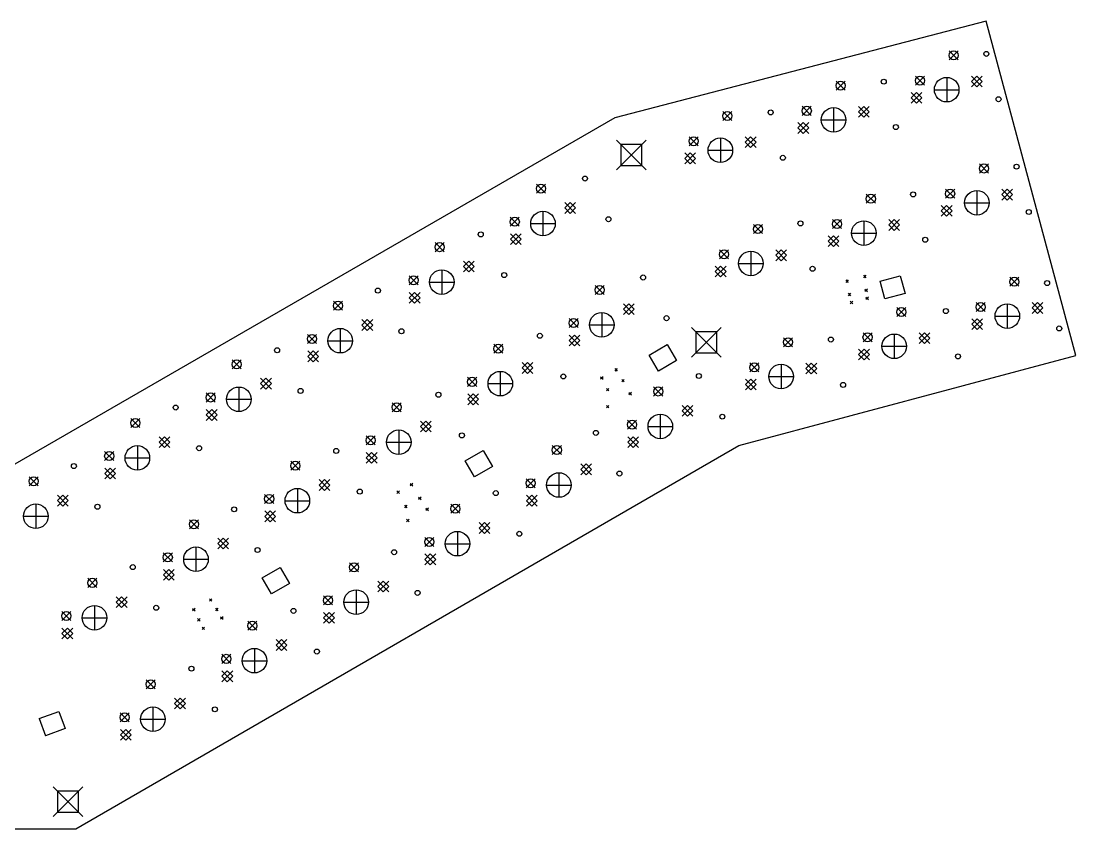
# Model space of a CAD drawing. Extents: x 1.1 to 14.1, y -10.4 to -3.3.
# Drawn here: x 7.32 to 14.05, y -8.41 to -3.25 of the extents above; entities that cross this region are included whole.
import ezdxf

# ---------------------------------------------------------------- set-up
doc = ezdxf.new("R2010")
doc.units = 0
doc.header["$MEASUREMENT"] = 0
doc.layers.add('BLACK', color=7, linetype='CONTINUOUS')

msp = doc.modelspace()

# ---------------------------------------------------------------- linework, layer by layer
at = {"layer": 'BLACK', "linetype": 'CONTINUOUS'}
for p, q in [((13.482, -3.25043), (11.1091, -3.86775)), ((14.054, -5.38626), (13.482, -3.25043)), ((13.2447, -3.44061), (13.3026, -3.49849)), ((13.3026, -3.44061), (13.2447, -3.49849)), ((12.5223, -3.63353), (12.5801, -3.6914)), ((12.5801, -3.63353), (12.5223, -3.6914)), ((13.0291, -3.60191), (13.087, -3.65979)), ((13.087, -3.60191), (13.0291, -3.65979)), ((13.2288, -3.61012), (13.2288, -3.76712)), ((13.3875, -3.60241), (13.4564, -3.6713)), ((13.4564, -3.60241), (13.3875, -3.6713)), ((13.422, -3.60241), (13.3875, -3.63685)), ((13.3875, -3.63685), (13.422, -3.6713)), ((13.4564, -3.63685), (13.422, -3.60241)), ((13.422, -3.6713), (13.4564, -3.63685)), ((13.1503, -3.68862), (13.3073, -3.68862)), ((13.0012, -3.70593), (13.0701, -3.77483)), ((13.0701, -3.70593), (13.0012, -3.77483)), ((13.0356, -3.70593), (13.0012, -3.74038)), ((13.0012, -3.74038), (13.0356, -3.77483)), ((13.0701, -3.74038), (13.0356, -3.70593)), ((13.0356, -3.77483), (13.0701, -3.74038)), ((11.7994, -3.82762), (11.8573, -3.8855)), ((11.8573, -3.82762), (11.7994, -3.8855)), ((12.3067, -3.79482), (12.3645, -3.8527)), ((12.3645, -3.79482), (12.3067, -3.8527)), ((12.5064, -3.80303), (12.5064, -3.96003)), ((12.6651, -3.79532), (12.734, -3.86422)), ((12.734, -3.79532), (12.6651, -3.86422)), ((12.6996, -3.79532), (12.6651, -3.82977)), ((12.6651, -3.82977), (12.6996, -3.86422)), ((12.734, -3.82977), (12.6996, -3.79532)), ((12.6996, -3.86422), (12.734, -3.82977)), ((11.1091, -3.86775), (7.06976, -6.20004)), ((12.2787, -3.89885), (12.3476, -3.96774)), ((12.3476, -3.89885), (12.2787, -3.96774)), ((12.3132, -3.89885), (12.2787, -3.93329)), ((12.3476, -3.93329), (12.3132, -3.89885)), ((12.4279, -3.88153), (12.5849, -3.88153)), ((12.2787, -3.93329), (12.3132, -3.96774)), ((12.3132, -3.96774), (12.3476, -3.93329)), ((11.1199, -4.01154), (11.3089, -4.20052)), ((11.3089, -4.01154), (11.1199, -4.20052)), ((11.2812, -4.03922), (11.1476, -4.03922)), ((11.1476, -4.03922), (11.1476, -4.17285)), ((11.2812, -4.17285), (11.2812, -4.03922)), ((11.5838, -3.98892), (11.6417, -4.04679)), ((11.6417, -3.98892), (11.5838, -4.04679)), ((11.7835, -3.99713), (11.7835, -4.15413)), ((11.9423, -3.98941), (12.0112, -4.05831)), ((12.0112, -3.98941), (11.9423, -4.05831)), ((11.9767, -3.98941), (11.9423, -4.02386)), ((11.9423, -4.02386), (11.9767, -4.05831)), ((12.0112, -4.02386), (11.9767, -3.98941)), ((11.9767, -4.05831), (12.0112, -4.02386)), ((11.5559, -4.09294), (11.6248, -4.16184)), ((11.6248, -4.09294), (11.5559, -4.16184)), ((11.5904, -4.09294), (11.5559, -4.12739)), ((11.6248, -4.12739), (11.5904, -4.09294)), ((11.705, -4.07563), (11.862, -4.07563)), ((11.1476, -4.17285), (11.2812, -4.17285)), ((11.5559, -4.12739), (11.5904, -4.16184)), ((11.5904, -4.16184), (11.6248, -4.12739)), ((13.4376, -4.16305), (13.4955, -4.22093)), ((13.4955, -4.16305), (13.4376, -4.22093)), ((10.6085, -4.29199), (10.6664, -4.34986)), ((10.6664, -4.29199), (10.6085, -4.34986)), ((12.7156, -4.35676), (12.7734, -4.41463)), ((12.7734, -4.35676), (12.7156, -4.41463)), ((13.222, -4.32435), (13.2799, -4.38223)), ((13.2799, -4.32435), (13.222, -4.38223)), ((13.4217, -4.33256), (13.4217, -4.48956)), ((13.5805, -4.32485), (13.6494, -4.39374)), ((13.6494, -4.32485), (13.5805, -4.39374)), ((13.6149, -4.32485), (13.5805, -4.3593)), ((13.5805, -4.3593), (13.6149, -4.39374)), ((13.6494, -4.3593), (13.6149, -4.32485)), ((13.6149, -4.39374), (13.6494, -4.3593)), ((10.7896, -4.40968), (10.8585, -4.47858)), ((10.8585, -4.40968), (10.7896, -4.47858)), ((10.8241, -4.40968), (10.7896, -4.44413)), ((10.7896, -4.44413), (10.8241, -4.47858)), ((10.8585, -4.44413), (10.8241, -4.40968)), ((10.8241, -4.47858), (10.8585, -4.44413)), ((13.1941, -4.42837), (13.263, -4.49727)), ((13.263, -4.42837), (13.1941, -4.49727)), ((13.2285, -4.42837), (13.1941, -4.46282)), ((13.263, -4.46282), (13.2285, -4.42837)), ((13.3432, -4.41106), (13.5002, -4.41106)), ((10.442, -4.50359), (10.4999, -4.56146)), ((10.4999, -4.50359), (10.442, -4.56146)), ((10.6509, -4.46563), (10.6509, -4.62263)), ((13.1941, -4.46282), (13.2285, -4.49727)), ((13.2285, -4.49727), (13.263, -4.46282)), ((10.5724, -4.54413), (10.7294, -4.54413)), ((11.9943, -4.55046), (12.0522, -4.60833)), ((12.0522, -4.55046), (11.9943, -4.60833)), ((12.5, -4.51805), (12.5578, -4.57593)), ((12.5578, -4.51805), (12.5, -4.57593)), ((12.6997, -4.52626), (12.6997, -4.68326)), ((12.8584, -4.51855), (12.9273, -4.58744)), ((12.9273, -4.51855), (12.8584, -4.58744)), ((12.8929, -4.51855), (12.8584, -4.553)), ((12.8584, -4.553), (12.8929, -4.58744)), ((12.9273, -4.553), (12.8929, -4.51855)), ((12.8929, -4.58744), (12.9273, -4.553)), ((10.4432, -4.60968), (10.5121, -4.67858)), ((10.5121, -4.60968), (10.4432, -4.67858)), ((10.4777, -4.60968), (10.4432, -4.64413)), ((10.4432, -4.64413), (10.4777, -4.67858)), ((10.5121, -4.64413), (10.4777, -4.60968)), ((10.4777, -4.67858), (10.5121, -4.64413)), ((12.472, -4.62207), (12.5409, -4.69097)), ((12.5409, -4.62207), (12.472, -4.69097)), ((12.5065, -4.62207), (12.472, -4.65652)), ((12.5409, -4.65652), (12.5065, -4.62207)), ((12.6212, -4.60476), (12.7782, -4.60476)), ((9.96207, -4.66561), (10.0199, -4.72348)), ((10.0199, -4.66561), (9.96207, -4.72348)), ((11.7787, -4.71175), (11.8366, -4.76963)), ((11.8366, -4.71175), (11.7787, -4.76963)), ((12.1372, -4.71225), (12.2061, -4.78115)), ((12.2061, -4.71225), (12.1372, -4.78115)), ((12.1716, -4.71225), (12.1372, -4.7467)), ((12.2061, -4.7467), (12.1716, -4.71225)), ((12.472, -4.65652), (12.5065, -4.69097)), ((12.5065, -4.69097), (12.5409, -4.65652)), ((11.9784, -4.71996), (11.9784, -4.87696)), ((12.1372, -4.7467), (12.1716, -4.78115)), ((12.1716, -4.78115), (12.2061, -4.7467)), ((10.0044, -4.83925), (10.0044, -4.99625)), ((10.1432, -4.7833), (10.2121, -4.8522)), ((10.2121, -4.7833), (10.1432, -4.8522)), ((10.1776, -4.7833), (10.1432, -4.81775)), ((10.1432, -4.81775), (10.1776, -4.8522)), ((10.2121, -4.81775), (10.1776, -4.7833)), ((10.1776, -4.8522), (10.2121, -4.81775)), ((11.7508, -4.81578), (11.8197, -4.88467)), ((11.8197, -4.81578), (11.7508, -4.88467)), ((11.7852, -4.81578), (11.7508, -4.85022)), ((11.8197, -4.85022), (11.7852, -4.81578)), ((11.8999, -4.79846), (12.0569, -4.79846)), ((9.79556, -4.87721), (9.85344, -4.93509)), ((9.85344, -4.87721), (9.79556, -4.93509)), ((11.7508, -4.85022), (11.7852, -4.88467)), ((11.7852, -4.88467), (11.8197, -4.85022)), ((12.5838, -4.90433), (12.5996, -4.92008)), ((12.5996, -4.90433), (12.5838, -4.92008)), ((12.6968, -4.87405), (12.7126, -4.8898)), ((12.7126, -4.87405), (12.6968, -4.8898)), ((12.804, -4.91234), (12.9324, -4.87792)), ((12.8342, -5.02535), (12.804, -4.91234)), ((12.9324, -4.87792), (12.9627, -4.99093)), ((13.632, -4.88688), (13.6899, -4.94476)), ((13.6899, -4.88688), (13.632, -4.94476)), ((9.79675, -4.9833), (9.86565, -5.0522)), ((9.86565, -4.9833), (9.79675, -5.0522)), ((9.8312, -4.9833), (9.79675, -5.01775)), ((9.86565, -5.01775), (9.8312, -4.9833)), ((9.9259, -4.91775), (10.0829, -4.91775)), ((10.9837, -4.93884), (11.0416, -4.99671)), ((11.0416, -4.93884), (10.9837, -4.99671)), ((12.7071, -4.96248), (12.7228, -4.97823)), ((12.7228, -4.96248), (12.7071, -4.97823)), ((9.31364, -5.04002), (9.37152, -5.09789)), ((9.37152, -5.04002), (9.31364, -5.09789)), ((9.79675, -5.01775), (9.8312, -5.0522)), ((9.8312, -5.0522), (9.86565, -5.01775)), ((12.5993, -4.98928), (12.6151, -5.00503)), ((12.6151, -4.98928), (12.5993, -5.00503)), ((12.613, -5.04047), (12.6288, -5.05622)), ((12.6288, -5.04047), (12.613, -5.05622)), ((12.7135, -5.01356), (12.7292, -5.0293)), ((12.7292, -5.01356), (12.7135, -5.0293)), ((12.9627, -4.99093), (12.8342, -5.02535)), ((13.4164, -5.04818), (13.4743, -5.10605)), ((13.4743, -5.04818), (13.4164, -5.10605)), ((13.7748, -5.04867), (13.8437, -5.11757)), ((13.8437, -5.04867), (13.7748, -5.11757)), ((13.8093, -5.04867), (13.7748, -5.08312)), ((13.8437, -5.08312), (13.8093, -5.04867)), ((11.0261, -5.11248), (11.0261, -5.26948)), ((11.1648, -5.05653), (11.2337, -5.12543)), ((11.2337, -5.05653), (11.1648, -5.12543)), ((11.1993, -5.05653), (11.1648, -5.09098)), ((11.1648, -5.09098), (11.1993, -5.12543)), ((11.2337, -5.09098), (11.1993, -5.05653)), ((11.1993, -5.12543), (11.2337, -5.09098)), ((12.9101, -5.07998), (12.9679, -5.13786)), ((12.9679, -5.07998), (12.9101, -5.13786)), ((13.6161, -5.05639), (13.6161, -5.21339)), ((13.7748, -5.08312), (13.8093, -5.11757)), ((13.8093, -5.11757), (13.8437, -5.08312)), ((9.49473, -5.15771), (9.56363, -5.22661)), ((9.56363, -5.15771), (9.49473, -5.22661)), ((9.52918, -5.15771), (9.49473, -5.19216)), ((9.56363, -5.19216), (9.52918, -5.15771)), ((10.8172, -5.15044), (10.8751, -5.20831)), ((10.8751, -5.15044), (10.8172, -5.20831)), ((13.3885, -5.1522), (13.4574, -5.2211)), ((13.4574, -5.1522), (13.3885, -5.2211)), ((13.4229, -5.1522), (13.3885, -5.18665)), ((13.4574, -5.18665), (13.4229, -5.1522)), ((13.5376, -5.13489), (13.6946, -5.13489)), ((9.14714, -5.25162), (9.20501, -5.3095)), ((9.20501, -5.25162), (9.14714, -5.3095)), ((9.35598, -5.21366), (9.35598, -5.37066)), ((9.49473, -5.19216), (9.52918, -5.22661)), ((9.52918, -5.22661), (9.56363, -5.19216)), ((10.9476, -5.19098), (11.1046, -5.19098)), ((11.5999, -5.20854), (11.7889, -5.39752)), ((11.7889, -5.20854), (11.5999, -5.39752)), ((11.7612, -5.23622), (11.6276, -5.23622)), ((11.6276, -5.23622), (11.6276, -5.36984)), ((11.7612, -5.36984), (11.7612, -5.23622)), ((12.6945, -5.24128), (12.7523, -5.29915)), ((12.7523, -5.24128), (12.6945, -5.29915)), ((12.8942, -5.24949), (12.8942, -5.40649)), ((13.0529, -5.24177), (13.1218, -5.31067)), ((13.1218, -5.24177), (13.0529, -5.31067)), ((13.0874, -5.24177), (13.0529, -5.27622)), ((13.1218, -5.27622), (13.0874, -5.24177)), ((13.3885, -5.18665), (13.4229, -5.2211)), ((13.4229, -5.2211), (13.4574, -5.18665)), ((9.27748, -5.29216), (9.43448, -5.29216)), ((10.3361, -5.31443), (10.394, -5.3723)), ((10.394, -5.31443), (10.3361, -5.3723)), ((10.8184, -5.25653), (10.8873, -5.32543)), ((10.8873, -5.25653), (10.8184, -5.32543)), ((10.8529, -5.25653), (10.8184, -5.29098)), ((10.8184, -5.29098), (10.8529, -5.32543)), ((10.8873, -5.29098), (10.8529, -5.25653)), ((10.8529, -5.32543), (10.8873, -5.29098)), ((11.3294, -5.3837), (11.4446, -5.3172)), ((11.4446, -5.3172), (11.5036, -5.41939)), ((12.1872, -5.2729), (12.2451, -5.33077)), ((12.2451, -5.2729), (12.1872, -5.33077)), ((13.0529, -5.27622), (13.0874, -5.31067)), ((13.0874, -5.31067), (13.1218, -5.27622)), ((9.14832, -5.35771), (9.21722, -5.42661)), ((9.21722, -5.35771), (9.14832, -5.42661)), ((9.18277, -5.35771), (9.14832, -5.39216)), ((9.21722, -5.39216), (9.18277, -5.35771)), ((11.3884, -5.48589), (11.3294, -5.3837)), ((11.6276, -5.36984), (11.7612, -5.36984)), ((11.902, -5.96263), (14.054, -5.38626)), ((12.6665, -5.3453), (12.7354, -5.4142)), ((12.7354, -5.3453), (12.6665, -5.4142)), ((12.701, -5.3453), (12.6665, -5.37975)), ((12.6665, -5.37975), (12.701, -5.4142)), ((12.7354, -5.37975), (12.701, -5.3453)), ((12.701, -5.4142), (12.7354, -5.37975)), ((12.8157, -5.32799), (12.9727, -5.32799)), ((8.6664, -5.41443), (8.72427, -5.4723)), ((8.72427, -5.41443), (8.6664, -5.4723)), ((9.14832, -5.39216), (9.18277, -5.42661)), ((9.18277, -5.42661), (9.21722, -5.39216)), ((10.5172, -5.43212), (10.5861, -5.50102)), ((10.5861, -5.43212), (10.5172, -5.50102)), ((10.5516, -5.43212), (10.5172, -5.46657)), ((10.5861, -5.46657), (10.5516, -5.43212)), ((11.5036, -5.41939), (11.3884, -5.48589)), ((11.9716, -5.43419), (12.0295, -5.49207)), ((12.0295, -5.43419), (11.9716, -5.49207)), ((12.1713, -5.4424), (12.1713, -5.5994)), ((12.3301, -5.43469), (12.399, -5.50359)), ((12.399, -5.43469), (12.3301, -5.50359)), ((12.3645, -5.43469), (12.3301, -5.46914)), ((12.399, -5.46914), (12.3645, -5.43469)), ((10.3784, -5.48807), (10.3784, -5.64507)), ((10.5172, -5.46657), (10.5516, -5.50102)), ((10.5516, -5.50102), (10.5861, -5.46657)), ((11.0188, -5.52273), (11.0345, -5.53848)), ((11.0345, -5.52273), (11.0188, -5.53848)), ((11.1097, -5.47023), (11.1254, -5.48598)), ((11.1254, -5.47023), (11.1097, -5.48598)), ((12.0928, -5.5209), (12.2498, -5.5209)), ((12.3301, -5.46914), (12.3645, -5.50359)), ((12.3645, -5.50359), (12.399, -5.46914)), ((8.70873, -5.58807), (8.70873, -5.74507)), ((8.84749, -5.53212), (8.91639, -5.60102)), ((8.91639, -5.53212), (8.84749, -5.60102)), ((8.88194, -5.53212), (8.84749, -5.56657)), ((8.84749, -5.56657), (8.88194, -5.60102)), ((8.91639, -5.56657), (8.88194, -5.53212)), ((8.88194, -5.60102), (8.91639, -5.56657)), ((10.1696, -5.52603), (10.2275, -5.5839)), ((10.2275, -5.52603), (10.1696, -5.5839)), ((10.2999, -5.56657), (10.4569, -5.56657)), ((11.1547, -5.54011), (11.1704, -5.55586)), ((11.1704, -5.54011), (11.1547, -5.55586)), ((11.3577, -5.58766), (11.4156, -5.64553)), ((11.4156, -5.58766), (11.3577, -5.64553)), ((11.9437, -5.53822), (12.0126, -5.60711)), ((12.0126, -5.53822), (11.9437, -5.60711)), ((11.9781, -5.53822), (11.9437, -5.57267)), ((11.9437, -5.57267), (11.9781, -5.60711)), ((12.0126, -5.57267), (11.9781, -5.53822)), ((11.9781, -5.60711), (12.0126, -5.57267)), ((8.49989, -5.62603), (8.55777, -5.6839)), ((8.55777, -5.62603), (8.49989, -5.6839)), ((10.1708, -5.63212), (10.2397, -5.70102)), ((10.2397, -5.63212), (10.1708, -5.70102)), ((10.2052, -5.63212), (10.1708, -5.66657)), ((10.2397, -5.66657), (10.2052, -5.63212)), ((11.0559, -5.59711), (11.0717, -5.61286)), ((11.0717, -5.59711), (11.0559, -5.61286)), ((11.1999, -5.62252), (11.2157, -5.63827)), ((11.2157, -5.62252), (11.1999, -5.63827)), ((8.63023, -5.66657), (8.78723, -5.66657)), ((9.68766, -5.68844), (9.74553, -5.74632)), ((9.74553, -5.68844), (9.68766, -5.74632)), ((10.1708, -5.66657), (10.2052, -5.70102)), ((10.2052, -5.70102), (10.2397, -5.66657)), ((11.0562, -5.70552), (11.0719, -5.72127)), ((11.0719, -5.70552), (11.0562, -5.72127)), ((11.5388, -5.70535), (11.6077, -5.77425)), ((11.6077, -5.70535), (11.5388, -5.77425)), ((11.5733, -5.70535), (11.5388, -5.7398)), ((11.6077, -5.7398), (11.5733, -5.70535)), ((8.01837, -5.78884), (8.07624, -5.84671)), ((8.07624, -5.78884), (8.01837, -5.84671)), ((8.50108, -5.73212), (8.56998, -5.80102)), ((8.56998, -5.73212), (8.50108, -5.80102)), ((8.53553, -5.73212), (8.50108, -5.76657)), ((8.50108, -5.76657), (8.53553, -5.80102)), ((8.56998, -5.76657), (8.53553, -5.73212)), ((8.53553, -5.80102), (8.56998, -5.76657)), ((11.4001, -5.7613), (11.4001, -5.9183)), ((11.5388, -5.7398), (11.5733, -5.77425)), ((11.5733, -5.77425), (11.6077, -5.7398)), ((9.86875, -5.80614), (9.93765, -5.87504)), ((9.93765, -5.80614), (9.86875, -5.87504)), ((9.9032, -5.80614), (9.86875, -5.84059)), ((9.86875, -5.84059), (9.9032, -5.87504)), ((9.93765, -5.84059), (9.9032, -5.80614)), ((9.9032, -5.87504), (9.93765, -5.84059)), ((11.1912, -5.79926), (11.2491, -5.85713)), ((11.2491, -5.79926), (11.1912, -5.85713)), ((11.3216, -5.8398), (11.4786, -5.8398)), ((8.19946, -5.90653), (8.26836, -5.97543)), ((8.26836, -5.90653), (8.19946, -5.97543)), ((8.23391, -5.90653), (8.19946, -5.94098)), ((8.26836, -5.94098), (8.23391, -5.90653)), ((9.52115, -5.90005), (9.57903, -5.95792)), ((9.57903, -5.90005), (9.52115, -5.95792)), ((9.72999, -5.86209), (9.72999, -6.01909)), ((11.1924, -5.90535), (11.2613, -5.97425)), ((11.2613, -5.90535), (11.1924, -5.97425)), ((11.2269, -5.90535), (11.1924, -5.9398)), ((11.2613, -5.9398), (11.2269, -5.90535)), ((7.66779, -8.41106), (11.902, -5.96263)), ((8.0607, -5.96248), (8.0607, -6.11948)), ((8.19946, -5.94098), (8.23391, -5.97543)), ((8.23391, -5.97543), (8.26836, -5.94098)), ((9.65149, -5.94059), (9.80849, -5.94059)), ((10.1541, -6.05997), (10.2693, -5.99347)), ((10.2693, -5.99347), (10.3283, -6.09566)), ((10.7105, -5.96207), (10.7684, -6.01994)), ((10.7684, -5.96207), (10.7105, -6.01994)), ((11.1924, -5.9398), (11.2269, -5.97425)), ((11.2269, -5.97425), (11.2613, -5.9398)), ((7.85186, -6.00044), (7.90974, -6.05831)), ((7.90974, -6.00044), (7.85186, -6.05831)), ((7.9822, -6.04098), (8.1392, -6.04098)), ((9.04002, -6.06207), (9.0979, -6.11994)), ((9.0979, -6.06207), (9.04002, -6.11994)), ((9.52234, -6.00614), (9.59124, -6.07504)), ((9.59124, -6.00614), (9.52234, -6.07504)), ((9.55679, -6.00614), (9.52234, -6.04059)), ((9.52234, -6.04059), (9.55679, -6.07504)), ((9.59124, -6.04059), (9.55679, -6.00614)), ((9.55679, -6.07504), (9.59124, -6.04059)), ((10.2131, -6.16216), (10.1541, -6.05997)), ((7.85305, -6.10653), (7.92195, -6.17543)), ((7.92195, -6.10653), (7.85305, -6.17543)), ((7.8875, -6.10653), (7.85305, -6.14098)), ((7.92195, -6.14098), (7.8875, -6.10653)), ((10.3283, -6.09566), (10.2131, -6.16216)), ((10.8916, -6.07976), (10.9605, -6.14866)), ((10.9605, -6.07976), (10.8916, -6.14866)), ((10.926, -6.07976), (10.8916, -6.11421)), ((10.8916, -6.11421), (10.926, -6.14866)), ((10.9605, -6.11421), (10.926, -6.07976)), ((10.926, -6.14866), (10.9605, -6.11421)), ((7.36994, -6.16167), (7.42782, -6.21955)), ((7.42782, -6.16167), (7.36994, -6.21955)), ((7.85305, -6.14098), (7.8875, -6.17543)), ((7.8875, -6.17543), (7.92195, -6.14098)), ((9.22111, -6.17976), (9.29001, -6.24866)), ((9.29001, -6.17976), (9.22111, -6.24866)), ((9.25556, -6.17976), (9.22111, -6.21421)), ((9.29001, -6.21421), (9.25556, -6.17976)), ((10.544, -6.17367), (10.6019, -6.23154)), ((10.6019, -6.17367), (10.544, -6.23154)), ((10.7528, -6.13571), (10.7528, -6.29271)), ((9.08236, -6.23571), (9.08236, -6.39271)), ((9.22111, -6.21421), (9.25556, -6.24866)), ((9.25556, -6.24866), (9.29001, -6.21421)), ((9.71802, -6.25178), (9.73376, -6.26752)), ((9.73376, -6.25178), (9.71802, -6.26752)), ((9.80339, -6.20364), (9.81913, -6.21939)), ((9.81913, -6.20364), (9.80339, -6.21939)), ((10.6743, -6.21421), (10.8313, -6.21421)), ((7.55103, -6.27937), (7.61993, -6.34826)), ((7.61993, -6.27937), (7.55103, -6.34826)), ((7.58548, -6.27937), (7.55103, -6.31381)), ((7.55103, -6.31381), (7.58548, -6.34826)), ((7.61993, -6.31381), (7.58548, -6.27937)), ((7.58548, -6.34826), (7.61993, -6.31381)), ((8.87352, -6.27367), (8.93139, -6.33154)), ((8.93139, -6.27367), (8.87352, -6.33154)), ((9.00386, -6.31421), (9.16086, -6.31421)), ((9.85662, -6.29184), (9.87237, -6.30759)), ((9.87237, -6.29184), (9.85662, -6.30759)), ((10.5452, -6.27976), (10.6141, -6.34866)), ((10.6141, -6.27976), (10.5452, -6.34866)), ((10.5796, -6.27976), (10.5452, -6.31421)), ((10.5452, -6.31421), (10.5796, -6.34866)), ((10.6141, -6.31421), (10.5796, -6.27976)), ((10.5796, -6.34866), (10.6141, -6.31421)), ((7.41228, -6.33531), (7.41228, -6.49231)), ((8.8747, -6.37976), (8.9436, -6.44866)), ((8.9436, -6.37976), (8.8747, -6.44866)), ((8.90915, -6.37976), (8.8747, -6.41421)), ((8.9436, -6.41421), (8.90915, -6.37976)), ((9.76655, -6.34384), (9.7823, -6.35959)), ((9.7823, -6.34384), (9.76655, -6.35959)), ((9.90381, -6.36159), (9.91956, -6.37734)), ((9.91956, -6.36159), (9.90381, -6.37734)), ((10.0621, -6.33687), (10.1199, -6.39474)), ((10.1199, -6.33687), (10.0621, -6.39474)), ((7.33378, -6.41381), (7.49078, -6.41381)), ((8.39278, -6.43608), (8.45065, -6.49396)), ((8.45065, -6.43608), (8.39278, -6.49396)), ((8.8747, -6.41421), (8.90915, -6.44866)), ((8.90915, -6.44866), (8.9436, -6.41421)), ((9.77997, -6.43309), (9.79572, -6.44884)), ((9.79572, -6.43309), (9.77997, -6.44884)), ((10.2432, -6.45456), (10.3121, -6.52346)), ((10.3121, -6.45456), (10.2432, -6.52346)), ((10.2776, -6.45456), (10.2432, -6.48901)), ((10.3121, -6.48901), (10.2776, -6.45456)), ((10.1044, -6.51051), (10.1044, -6.66751)), ((10.2432, -6.48901), (10.2776, -6.52346)), ((10.2776, -6.52346), (10.3121, -6.48901)), ((8.57387, -6.55378), (8.64277, -6.62267)), ((8.64277, -6.55378), (8.57387, -6.62267)), ((8.60832, -6.55378), (8.57387, -6.58822)), ((8.57387, -6.58822), (8.60832, -6.62267)), ((8.64277, -6.58822), (8.60832, -6.55378)), ((8.60832, -6.62267), (8.64277, -6.58822)), ((9.89556, -6.54847), (9.95344, -6.60635)), ((9.95344, -6.54847), (9.89556, -6.60635)), ((10.0259, -6.58901), (10.1829, -6.58901)), ((8.22627, -6.64768), (8.28415, -6.70556)), ((8.28415, -6.64768), (8.22627, -6.70556)), ((8.43511, -6.60972), (8.43511, -6.76672)), ((9.89675, -6.65456), (9.96565, -6.72346)), ((9.96565, -6.65456), (9.89675, -6.72346)), ((9.9312, -6.65456), (9.89675, -6.68901)), ((9.96565, -6.68901), (9.9312, -6.65456)), ((8.35661, -6.68822), (8.51361, -6.68822)), ((9.41561, -6.71049), (9.47349, -6.76837)), ((9.47349, -6.71049), (9.41561, -6.76837)), ((9.89675, -6.68901), (9.9312, -6.72346)), ((9.9312, -6.72346), (9.96565, -6.68901)), ((8.22746, -6.75378), (8.29636, -6.82267)), ((8.29636, -6.75378), (8.22746, -6.82267)), ((8.26191, -6.75378), (8.22746, -6.78822)), ((8.22746, -6.78822), (8.26191, -6.82267)), ((8.29636, -6.78822), (8.26191, -6.75378)), ((8.26191, -6.82267), (8.29636, -6.78822)), ((8.85801, -6.8071), (8.97319, -6.7406)), ((8.97319, -6.7406), (9.03219, -6.84279)), ((7.74475, -6.8101), (7.80262, -6.86797)), ((7.80262, -6.8101), (7.74475, -6.86797)), ((8.91701, -6.90929), (8.85801, -6.8071)), ((9.03219, -6.84279), (8.91701, -6.90929)), ((9.5967, -6.82818), (9.6656, -6.89708)), ((9.6656, -6.82818), (9.5967, -6.89708)), ((9.63115, -6.82818), (9.5967, -6.86263)), ((9.5967, -6.86263), (9.63115, -6.89708)), ((9.6656, -6.86263), (9.63115, -6.82818)), ((9.63115, -6.89708), (9.6656, -6.86263)), ((7.92584, -6.92779), (7.99473, -6.99669)), ((7.99473, -6.92779), (7.92584, -6.99669)), ((7.96029, -6.92779), (7.92584, -6.96224)), ((7.99473, -6.96224), (7.96029, -6.92779)), ((9.24911, -6.92209), (9.30698, -6.97997)), ((9.30698, -6.92209), (9.24911, -6.97997)), ((9.45795, -6.88413), (9.45795, -7.04113)), ((7.78708, -6.98374), (7.78708, -7.14074)), ((7.92584, -6.96224), (7.96029, -6.99669)), ((7.96029, -6.99669), (7.99473, -6.96224)), ((8.41365, -7.00254), (8.4294, -7.01829)), ((8.4294, -7.00254), (8.41365, -7.01829)), ((8.52103, -6.94054), (8.53678, -6.95629)), ((8.53678, -6.94054), (8.52103, -6.95629)), ((8.55877, -7.0019), (8.57451, -7.01765)), ((8.57451, -7.0019), (8.55877, -7.01765)), ((9.37945, -6.96263), (9.53645, -6.96263)), ((7.57824, -7.0217), (7.63611, -7.07957)), ((7.63611, -7.0217), (7.57824, -7.07957)), ((7.70858, -7.06224), (7.86558, -7.06224)), ((8.44532, -7.0674), (8.46107, -7.08315)), ((8.46107, -7.0674), (8.44532, -7.08315)), ((8.592, -7.05546), (8.60775, -7.07121)), ((8.60775, -7.05546), (8.592, -7.07121)), ((9.25029, -7.02818), (9.31919, -7.09708)), ((9.31919, -7.02818), (9.25029, -7.09708)), ((9.28474, -7.02818), (9.25029, -7.06263)), ((9.25029, -7.06263), (9.28474, -7.09708)), ((9.31919, -7.06263), (9.28474, -7.02818)), ((9.28474, -7.09708), (9.31919, -7.06263)), ((7.57943, -7.12779), (7.64832, -7.19669)), ((7.64832, -7.12779), (7.57943, -7.19669)), ((7.61388, -7.12779), (7.57943, -7.16224)), ((7.64832, -7.16224), (7.61388, -7.12779)), ((8.47409, -7.12123), (8.48983, -7.13697)), ((8.48983, -7.12123), (8.47409, -7.13697)), ((8.76601, -7.08411), (8.82388, -7.14199)), ((8.82388, -7.08411), (8.76601, -7.14199)), ((7.57943, -7.16224), (7.61388, -7.19669)), ((7.61388, -7.19669), (7.64832, -7.16224)), ((8.9471, -7.20181), (9.01599, -7.2707)), ((9.01599, -7.20181), (8.9471, -7.2707)), ((8.98155, -7.20181), (8.9471, -7.23626)), ((9.01599, -7.23626), (8.98155, -7.20181)), ((8.80834, -7.25776), (8.80834, -7.41476)), ((8.9471, -7.23626), (8.98155, -7.2707)), ((8.98155, -7.2707), (9.01599, -7.23626)), ((8.5995, -7.29572), (8.65737, -7.35359)), ((8.65737, -7.29572), (8.5995, -7.35359)), ((8.72984, -7.33626), (8.88684, -7.33626)), ((8.60069, -7.40181), (8.66958, -7.4707)), ((8.66958, -7.40181), (8.60069, -7.4707)), ((8.63514, -7.40181), (8.60069, -7.43626)), ((8.66958, -7.43626), (8.63514, -7.40181)), ((8.11758, -7.45813), (8.17545, -7.516)), ((8.17545, -7.45813), (8.11758, -7.516)), ((8.60069, -7.43626), (8.63514, -7.4707)), ((8.63514, -7.4707), (8.66958, -7.43626)), ((8.29867, -7.57582), (8.36757, -7.64472)), ((8.36757, -7.57582), (8.29867, -7.64472)), ((8.33312, -7.57582), (8.29867, -7.61027)), ((8.29867, -7.61027), (8.33312, -7.64472)), ((8.36757, -7.61027), (8.33312, -7.57582)), ((8.33312, -7.64472), (8.36757, -7.61027)), ((7.43435, -7.70526), (7.5598, -7.66055)), ((7.5598, -7.66055), (7.59911, -7.77064)), ((7.95107, -7.66973), (8.00895, -7.72761)), ((8.00895, -7.66973), (7.95107, -7.72761)), ((8.15992, -7.63177), (8.15992, -7.78877)), ((7.43435, -7.70526), (7.4733, -7.81672)), ((8.08142, -7.71027), (8.23842, -7.71027)), ((7.59911, -7.77064), (7.4733, -7.81672)), ((7.95226, -7.77582), (8.02116, -7.84472)), ((8.02116, -7.77582), (7.95226, -7.84472)), ((7.98671, -7.77582), (7.95226, -7.81027)), ((7.95226, -7.81027), (7.98671, -7.84472)), ((8.02116, -7.81027), (7.98671, -7.77582)), ((7.98671, -7.84472), (8.02116, -7.81027)), ((7.52392, -8.14254), (7.71289, -8.33152)), ((7.71289, -8.14254), (7.52392, -8.33152)), ((7.68522, -8.17022), (7.55159, -8.17022)), ((7.55159, -8.17022), (7.55159, -8.30384)), ((7.68522, -8.30384), (7.68522, -8.17022)), ((7.55159, -8.30384), (7.68522, -8.30384)), ((1.25086, -8.41106), (7.66779, -8.41106))]:
    msp.add_line(p, q, dxfattribs=at)
at = {"layer": 'BLACK'}
for centre, radius in [((13.2736, -3.46955), 0.02894), ((13.4821, -3.45979), 0.016), ((12.5512, -3.66246), 0.02894), ((12.8268, -3.63746), 0.016), ((13.058, -3.63085), 0.02894), ((13.2288, -3.68862), 0.0785), ((13.5598, -3.74956), 0.016), ((11.8284, -3.85656), 0.02894), ((12.105, -3.83395), 0.016), ((12.3356, -3.82376), 0.02894), ((12.5064, -3.88153), 0.0785), ((12.9044, -3.92723), 0.016), ((11.6128, -4.01786), 0.02894), ((11.7835, -4.07563), 0.0785), ((12.1827, -4.12373), 0.016), ((13.4666, -4.19199), 0.02894), ((13.6752, -4.18037), 0.016), ((10.9191, -4.25618), 0.016), ((10.6375, -4.32092), 0.02894), ((12.7445, -4.38569), 0.02894), ((13.0145, -4.3574), 0.016), ((13.251, -4.35329), 0.02894), ((13.4217, -4.41106), 0.0785), ((10.471, -4.53253), 0.02894), ((10.6509, -4.54413), 0.0785), ((11.0691, -4.51598), 0.016), ((13.7529, -4.47015), 0.016), ((12.0232, -4.57939), 0.02894), ((12.295, -4.54294), 0.016), ((12.5289, -4.54699), 0.02894), ((12.6997, -4.60476), 0.0785), ((10.2533, -4.61289), 0.016), ((13.0922, -4.64718), 0.016), ((9.99101, -4.69455), 0.02894), ((11.8076, -4.74069), 0.02894), ((11.9784, -4.79846), 0.0785), ((10.0044, -4.91775), 0.0785), ((12.3727, -4.83272), 0.016), ((9.8245, -4.90615), 0.02894), ((10.4033, -4.8727), 0.016), ((11.2899, -4.88847), 0.016), ((13.6609, -4.91582), 0.02894), ((13.8703, -4.92422), 0.016), ((9.59697, -4.97217), 0.016), ((11.0127, -4.96777), 0.02894), ((9.34258, -5.06896), 0.02894), ((13.4453, -5.07712), 0.02894), ((11.0261, -5.19098), 0.0785), ((12.939, -5.10892), 0.02894), ((13.2235, -5.1027), 0.016), ((13.6161, -5.13489), 0.0785), ((10.8462, -5.17938), 0.02894), ((11.4399, -5.14828), 0.016), ((9.17607, -5.28056), 0.02894), ((9.35598, -5.29216), 0.0785), ((9.74697, -5.23198), 0.016), ((10.6309, -5.26091), 0.016), ((12.7234, -5.27022), 0.02894), ((12.8942, -5.32799), 0.0785), ((13.9479, -5.214), 0.016), ((10.365, -5.34337), 0.02894), ((12.2162, -5.30183), 0.02894), ((12.4897, -5.28484), 0.016), ((8.95319, -5.3531), 0.016), ((13.3012, -5.39247), 0.016), ((8.69534, -5.44337), 0.02894), ((12.0006, -5.46313), 0.02894), ((12.1713, -5.5209), 0.0785), ((10.3784, -5.56657), 0.0785), ((10.7809, -5.52072), 0.016), ((11.6462, -5.51761), 0.016), ((8.70873, -5.66657), 0.0785), ((10.1985, -5.55497), 0.02894), ((11.3867, -5.61659), 0.02894), ((12.5673, -5.57462), 0.016), ((8.52883, -5.65497), 0.02894), ((9.10319, -5.61291), 0.016), ((9.98321, -5.63714), 0.016), ((8.30536, -5.71904), 0.016), ((9.7166, -5.71738), 0.02894), ((8.04731, -5.81778), 0.02894), ((11.4001, -5.8398), 0.0785), ((11.7962, -5.77742), 0.016), ((11.2202, -5.8282), 0.02894), ((9.55009, -5.92898), 0.02894), ((9.72999, -5.94059), 0.0785), ((10.1332, -5.89695), 0.016), ((10.9889, -5.88099), 0.016), ((8.0607, -6.04098), 0.0785), ((8.45536, -5.97884), 0.016), ((9.33052, -5.99665), 0.016), ((10.7394, -5.991), 0.02894), ((7.8808, -6.02938), 0.02894), ((9.06896, -6.091), 0.02894), ((7.65534, -6.09317), 0.016), ((11.1389, -6.14079), 0.016), ((7.39888, -6.19061), 0.02894), ((10.5729, -6.20261), 0.02894), ((10.7528, -6.21421), 0.0785), ((9.08236, -6.31421), 0.0785), ((9.48052, -6.25646), 0.016), ((10.3498, -6.26611), 0.016), ((8.90245, -6.30261), 0.02894), ((7.41228, -6.41381), 0.0785), ((7.80534, -6.35298), 0.016), ((8.67863, -6.36955), 0.016), ((10.091, -6.36581), 0.02894), ((8.42171, -6.46502), 0.02894), ((10.1044, -6.58901), 0.0785), ((10.4998, -6.52592), 0.016), ((9.9245, -6.57741), 0.02894), ((8.25521, -6.67662), 0.02894), ((8.43511, -6.68822), 0.0785), ((8.82863, -6.62936), 0.016), ((9.70042, -6.64334), 0.016), ((8.03144, -6.73859), 0.016), ((9.44455, -6.73943), 0.02894), ((7.77368, -6.83904), 0.02894), ((9.27804, -6.95103), 0.02894), ((9.45795, -6.96263), 0.0785), ((9.85042, -6.90315), 0.016), ((7.78708, -7.06224), 0.0785), ((8.18144, -6.9984), 0.016), ((9.0576, -7.01794), 0.016), ((7.60718, -7.05064), 0.02894), ((8.79494, -7.11305), 0.02894), ((8.80834, -7.33626), 0.0785), ((9.2076, -7.27775), 0.016), ((8.62844, -7.32465), 0.02894), ((8.40594, -7.38724), 0.016), ((8.14652, -7.48707), 0.02894), ((7.98001, -7.69867), 0.02894), ((8.15992, -7.71027), 0.0785), ((8.55594, -7.64705), 0.016)]:
    msp.add_circle(centre, radius, dxfattribs=at)

doc.saveas('drawing.dxf')
